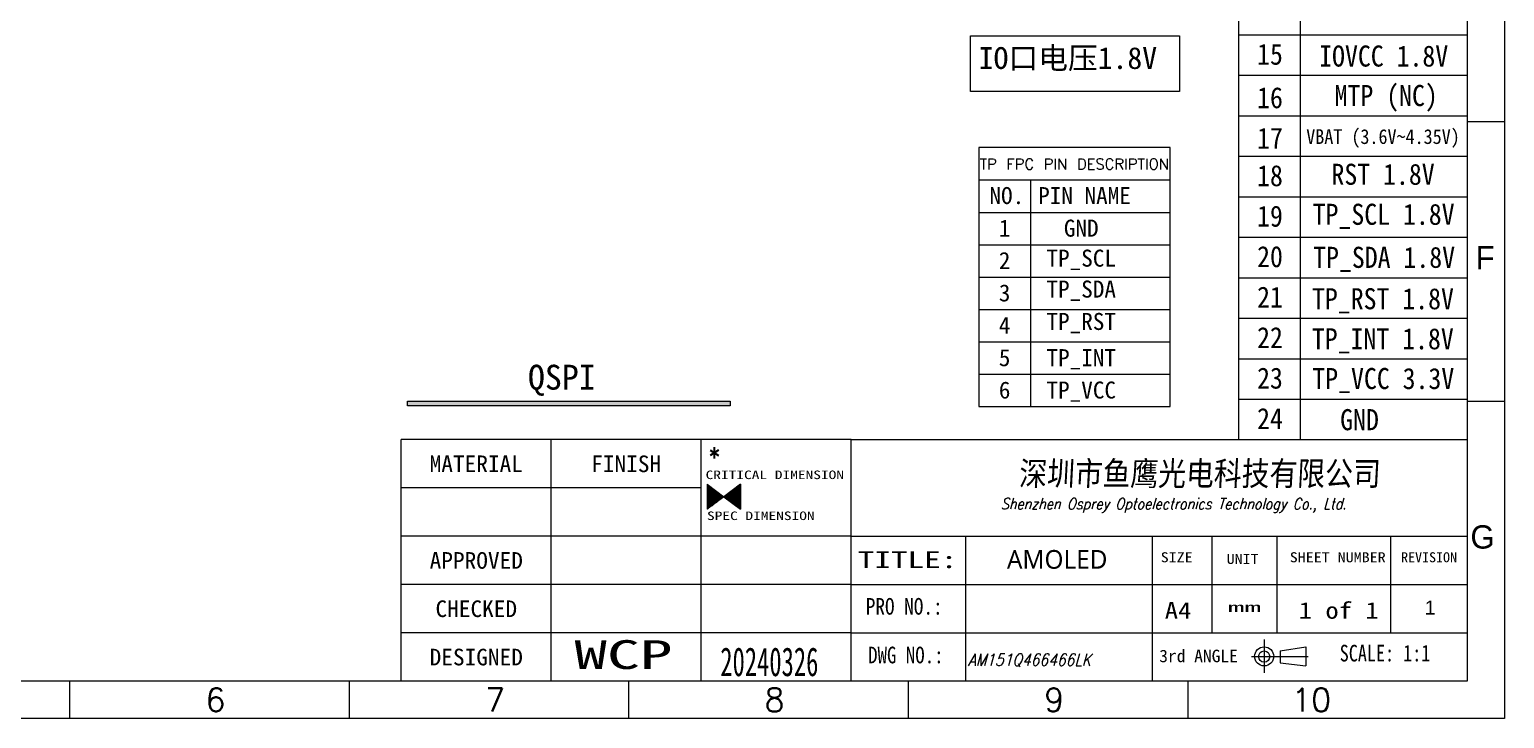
# Model space of a CAD drawing. Header units: millimetres. Extents: x -19 to 3409, y 490 to 920.
# Drawn here: x 3249.2 to 3409.1, y 644.2 to 718.9 of the extents above; entities that cross this region are included whole.
import ezdxf
from ezdxf.enums import TextEntityAlignment as Align

# ---------------------------------------------------------------- set-up
doc = ezdxf.new("R2010")
doc.units = ezdxf.units.MM
doc.layers.get('0').update_dxf_attribs({"lineweight": 5})
doc.layers.add('tableText', color=4, linetype='Continuous')
doc.layers.add('图框', color=7, linetype='Continuous', lineweight=5)
doc.styles.get("Standard").update_dxf_attribs({"font": 'txt', "bigfont": 'gbcbig.shx'})
doc.styles.add('STYLE1', font='', dxfattribs={"width": 0.9})
doc.styles.add('TEXTSTYLE_0', font='txt', dxfattribs={"width": 0.8})
doc.styles.add('tooopsys', font='simhei.ttf')
doc.styles.add('宋', font='', dxfattribs={"height": 2})
doc.styles.add('样式 3', font='italict.shx', dxfattribs={"width": 0.85, "oblique": 3})
doc.styles.add('汉字', font='')
doc.styles.get('STYLE1').set_extended_font_data('SimSun')
doc.styles.get('宋').set_extended_font_data('SimSun')
doc.styles.get('汉字').set_extended_font_data('SimSun')

msp = doc.modelspace()

# ---------------------------------------------------------------- hatches: boundary and pattern name
at = {"layer": '图框', "lineweight": 5}
h = msp.add_hatch(color=3, dxfattribs=at)
h.dxf.hatch_style = 1
h.paths.add_polyline_path([(3325.1476, 678.133), (3325.1476, 678.633), (3290.1519, 678.633), (3290.1519, 678.133)])

# ---------------------------------------------------------------- linework, layer by layer
at = {"color": 1}
msp.add_lwpolyline([(3351.1996, 718.2508), (3373.8542, 718.2508), (3373.8542, 712.2026), (3351.1996, 712.2026)], close=True, dxfattribs=at)
at = {"layer": 'tableText', "color": 3, "lineweight": 5}
msp.add_lwpolyline([(3352.0851, 706.1184), (3352.0851, 678.0384), (3372.8388, 678.0384), (3372.8388, 706.1184)], close=True, dxfattribs=at)
for points in [[(3372.8388, 702.6084), (3352.0851, 702.6084)], [(3357.7011, 702.6084), (3357.7011, 699.0984), (3357.7011, 678.0384)], [(3352.0851, 699.0984), (3368.9331, 699.0984), (3372.8388, 699.0984)], [(3352.0851, 695.5884), (3372.8388, 695.5884)], [(3352.0851, 692.0784), (3372.8388, 692.0784)], [(3352.0851, 688.5684), (3372.8388, 688.5684)], [(3352.0851, 685.0584), (3372.8388, 685.0584)], [(3352.0851, 681.5484), (3372.8388, 681.5484)]]:
    msp.add_lwpolyline(points, dxfattribs=at)
at = {"layer": '图框', "color": 7, "linetype": 'ByBlock', "lineweight": 5, "ltscale": 0.55}
for p, q in [((3409.0966, 864.5204), (3409.0966, 644.2302)), ((3405.0546, 860.4784), (3405.0546, 648.2723)), ((3409.0966, 708.9021), (3405.0546, 708.9021)), ((3409.0966, 678.5868), (3405.0546, 678.5868)), ((3405.0546, 648.2723), (3101.9466, 648.2723)), ((3253.5006, 648.2723), (3253.5006, 644.2302)), ((3253.5006, 648.2723), (3253.5006, 644.2302)), ((3283.8114, 648.2723), (3283.8114, 644.2302)), ((3314.1222, 648.2723), (3314.1222, 644.2302)), ((3344.433, 648.2723), (3344.433, 644.2302)), ((3374.7438, 648.2723), (3374.7438, 644.2302)), ((3409.0966, 644.2302), (3097.9045, 644.2302))]:
    msp.add_line(p, q, dxfattribs=at)
at = {"layer": '图框', "color": 3, "lineweight": 5}
for p, q in [((3380.2444, 784.1934), (3380.2444, 674.4585)), ((3405.0546, 784.1934), (3405.0546, 674.4585)), ((3386.9295, 779.804), (3386.9295, 674.4585)), ((3380.2444, 718.3524), (3405.0546, 718.3524)), ((3380.2444, 713.9631), (3405.0546, 713.9631)), ((3380.2444, 709.5737), (3405.0546, 709.5737)), ((3380.2444, 705.1843), (3405.0546, 705.1843)), ((3380.2444, 700.7949), (3405.0546, 700.7949)), ((3380.2444, 696.4055), (3405.0546, 696.4055)), ((3380.2444, 692.0161), (3405.0546, 692.0161)), ((3380.2444, 687.6267), (3405.0546, 687.6267)), ((3380.2444, 683.2373), (3405.0546, 683.2373)), ((3380.2444, 678.8479), (3405.0546, 678.8479)), ((3380.2444, 674.4585), (3405.0546, 674.4585)), ((3380.2444, 674.4585), (3405.0546, 674.4585))]:
    msp.add_line(p, q, dxfattribs=at)
at = {"layer": '图框', "linetype": 'Continuous', "lineweight": 5}
for p, q in [((3338.2346, 674.4585), (3289.4741, 674.4585)), ((3289.4741, 648.2723), (3289.4741, 674.4585)), ((3305.7276, 648.2723), (3305.7276, 674.4585)), ((3321.9811, 648.2723), (3321.9811, 674.4585)), ((3338.2346, 648.2723), (3338.2346, 674.4585)), ((3321.9811, 669.2212), (3289.4741, 669.2212)), ((3338.2346, 663.984), (3289.4741, 663.984)), ((3338.2346, 663.984), (3405.0545, 663.984)), ((3350.6816, 648.2723), (3350.6816, 663.984)), ((3370.9219, 648.2723), (3370.9219, 663.984)), ((3377.4117, 653.5095), (3377.4117, 663.984)), ((3384.4493, 653.5095), (3384.4493, 663.984)), ((3396.7585, 653.5095), (3396.7585, 663.984)), ((3338.2346, 658.7468), (3289.4741, 658.7468)), ((3338.2346, 658.7468), (3405.0546, 658.7468)), ((3338.2346, 653.5095), (3289.4741, 653.5095)), ((3338.2346, 653.5095), (3405.0546, 653.5095))]:
    msp.add_line(p, q, dxfattribs=at)
at = {"layer": '图框', "color": 0, "lineweight": 5}
msp.add_line((3338.2346, 674.4585), (3405.0546, 674.4585), dxfattribs=at)
at = {"layer": '图框', "color": 1, "linetype": 'Continuous'}
for p, q in [((3322.6498, 669.6187), (3324.4557, 668.2642)), ((3322.6498, 669.6187), (3322.6498, 666.9098)), ((3322.6498, 669.5775), (3322.6733, 669.601)), ((3322.6498, 669.4558), (3322.7428, 669.5489)), ((3322.6498, 669.3342), (3322.8123, 669.4968)), ((3322.6498, 669.2126), (3322.8818, 669.4446)), ((3322.6498, 669.0909), (3322.9514, 669.3925)), ((3322.6498, 668.9693), (3323.0209, 669.3404)), ((3322.6498, 668.8477), (3323.0904, 669.2882)), ((3322.6498, 668.726), (3323.1599, 669.2361)), ((3322.6498, 668.6044), (3323.2294, 669.184)), ((3322.6498, 668.4827), (3323.2989, 669.1319)), ((3322.6498, 668.3611), (3323.3684, 669.0797)), ((3322.6498, 668.2395), (3323.4379, 669.0276)), ((3322.6498, 668.1178), (3323.5074, 668.9755)), ((3322.6498, 667.9962), (3323.5769, 668.9233)), ((3322.6498, 667.8746), (3323.6464, 668.8712)), ((3322.6498, 667.7529), (3323.7159, 668.8191)), ((3322.6498, 667.6313), (3323.7854, 668.767)), ((3322.6498, 667.5097), (3323.8549, 668.7148)), ((3322.6498, 667.388), (3323.9244, 668.6627)), ((3322.6498, 667.2664), (3323.9939, 668.6106)), ((3322.6498, 667.1448), (3324.0634, 668.5584)), ((3326.2616, 669.6187), (3324.4557, 668.2642)), ((3324.55, 668.1935), (3325.1155, 668.7591)), ((3324.6195, 668.1414), (3325.6021, 669.124)), ((3324.689, 668.0893), (3326.0886, 669.4889)), ((3324.7585, 668.0372), (3326.2616, 669.5403)), ((3324.828, 667.985), (3326.2616, 669.4187)), ((3324.8975, 667.9329), (3326.2616, 669.2971)), ((3324.967, 667.8808), (3326.2616, 669.1754)), ((3325.0365, 667.8286), (3326.2616, 669.0538)), ((3325.106, 667.7765), (3326.2616, 668.9322)), ((3325.1755, 667.7244), (3326.2616, 668.8105)), ((3325.245, 667.6723), (3326.2616, 668.6889)), ((3325.3145, 667.6201), (3326.2616, 668.5673)), ((3326.2616, 669.6187), (3326.2616, 666.9098)), ((3322.6498, 667.0231), (3324.1329, 668.5063)), ((3324.4557, 668.2642), (3322.6498, 666.9098)), ((3322.6829, 666.9346), (3324.2024, 668.4542)), ((3323.1694, 667.2995), (3324.2719, 668.4021)), ((3323.6559, 667.6644), (3324.3415, 668.3499)), ((3324.1425, 668.0293), (3324.411, 668.2978)), ((3324.4557, 668.2642), (3326.2616, 666.9098)), ((3324.4805, 668.2457), (3324.629, 668.3942)), ((3325.384, 667.568), (3326.2616, 668.4456)), ((3325.4535, 667.5159), (3326.2616, 668.324)), ((3325.523, 667.4637), (3326.2616, 668.2024)), ((3325.5925, 667.4116), (3326.2616, 668.0807)), ((3325.662, 667.3595), (3326.2616, 667.9591)), ((3325.7315, 667.3074), (3326.2616, 667.8375)), ((3325.8011, 667.2552), (3326.2616, 667.7158)), ((3325.8706, 667.2031), (3326.2616, 667.5942)), ((3325.9401, 667.151), (3326.2616, 667.4726)), ((3326.0096, 667.0988), (3326.2616, 667.3509)), ((3326.0791, 667.0467), (3326.2616, 667.2293)), ((3326.1486, 666.9946), (3326.2616, 667.1077)), ((3326.2181, 666.9425), (3326.2616, 666.986))]:
    msp.add_line(p, q, dxfattribs=at)
at = {"layer": '图框', "linetype": 'Continuous'}
msp.add_line((3383.0362, 652.7953), (3383.0362, 649.1834), dxfattribs=at)
at = {"layer": '图框', "color": 7, "linetype": 'Continuous'}
for p, q in [((3384.7621, 651.5498), (3387.5378, 651.9955)), ((3384.7621, 651.5498), (3384.7621, 650.2687)), ((3387.5378, 651.9955), (3387.5378, 649.9298)), ((3381.6484, 650.9448), (3387.8046, 650.9448)), ((3384.7621, 650.2687), (3387.5378, 649.9298))]:
    msp.add_line(p, q, dxfattribs=at)
at = {"layer": '图框', "color": 3, "lineweight": 5}
msp.add_lwpolyline([(3290.1519, 678.133), (3290.1519, 678.633), (3325.1476, 678.633), (3325.1476, 678.133)], close=True, dxfattribs=at)
at = {"layer": '图框', "color": 7, "linetype": 'Continuous'}
for centre, radius in [((3383.0362, 650.9626), 1.0329), ((3383.0362, 650.9448), 0.6049)]:
    msp.add_circle(centre, radius, dxfattribs=at)

# ---------------------------------------------------------------- texts
at = {"color": 1, "insert": (3352.086, 717.0131), "char_height": 2.366, "width": 43.014741, "attachment_point": 1}
msp.add_mtext('{\\fSimSun|b0|i0|c134|p2;IO口电压1.8V}', dxfattribs=at)
at = {"layer": 'tableText', "color": 3, "lineweight": 5}
msp.add_text('TP FPC PIN DESCRIPTION', height=1.17, dxfattribs=at).set_placement((3352.184, 703.7466))
at = {"layer": 'tableText', "color": 3, "lineweight": 5, "style": 'tooopsys'}
for s, height, p in [('NO.', 1.84633, (3355.1337, 699.9963)), ('PIN NAME', 1.84633, (3363.5577, 699.9963)), ('1', 1.8463, (3354.8931, 696.4659)), ('GND', 1.84633, (3363.1987, 696.4659)), ('2', 1.8463, (3354.8931, 692.9559)), ('TP_SCL', 1.84633, (3363.1987, 693.2147)), ('3', 1.8463, (3354.8931, 689.4459)), ('TP_SDA', 1.84633, (3363.1987, 689.8606)), ('TP_RST', 1.84633, (3363.1987, 686.3506)), ('4', 1.8463, (3354.8931, 685.9359)), ('5', 1.8463, (3354.8931, 682.4259)), ('TP_INT', 1.84633, (3363.1987, 682.4259)), ('6', 1.8463, (3354.8931, 678.9159)), ('TP_VCC', 1.84633, (3363.1987, 678.9159))]:
    msp.add_text(s, height=height, dxfattribs=at).set_placement(p, align=Align.CENTER)
at = {"layer": '图框', "color": 3, "lineweight": 5, "style": 'STYLE1', "width": 0.9}
for s, p in [('15', (3382.2678, 715.1064)), ('16', (3382.2678, 710.3897)), ('17', (3382.2678, 706.0003)), ('18', (3382.2678, 701.9383)), ('19', (3382.2678, 697.5489)), ('20', (3382.2678, 693.1595)), ('21', (3382.2678, 688.7701)), ('22', (3382.2678, 684.3807)), ('23', (3382.2678, 679.9913)), ('24', (3382.2678, 675.6019))]:
    msp.add_text(s, height=2.28516, dxfattribs=at).set_placement(p)
for s, height, p in [('IOVCC 1.8V', 2.28516, (3395.9974, 714.9065)), ('MTP (NC)', 2.28516, (3396.2698, 710.625)), ('VBAT (3.6V~4.35V)', 1.599614, (3395.921, 706.5167)), ('RST 1.8V', 2.28516, (3395.9296, 702.0865)), ('GND', 2.28516, (3393.3769, 675.4836))]:
    msp.add_text(s, height=height, dxfattribs=at).set_placement(p, align=Align.CENTER)
at = {"layer": '图框', "color": 1, "lineweight": 5, "style": 'STYLE1', "width": 0.9}
for s, p in [('TP_SCL 1.8V', (3395.9906, 697.7488)), ('TP_SDA 1.8V', (3396.0423, 693.0832)), ('TP_RST 1.8V', (3395.9164, 688.5955)), ('TP_INT 1.8V', (3395.9017, 684.255)), ('TP_VCC 3.3V', (3395.9522, 679.9447))]:
    msp.add_text(s, height=2.285163, dxfattribs=at).set_placement(p, align=Align.CENTER)
at = {"layer": '图框', "linetype": 'Continuous', "lineweight": 5}
for s, height, style, width, p, p2 in [('MATERIAL', 1.80595, 'TEXTSTYLE_0', 0.763636, (3292.5442, 670.9369), (3302.6575, 670.9369)), ('FINISH', 1.80595, 'TEXTSTYLE_0', 0.84, (3310.0618, 670.9369), (3317.6468, 670.9369)), ('CRITICAL DIMENSION', 0.92645, 'TEXTSTYLE_0', 0.991837, (3322.4687, 670.1843), (3337.4772, 670.1843)), ('SPEC DIMENSION', 0.92645, 'TEXTSTYLE_0', 0.969231, (3322.6184, 665.7434), (3334.2917, 665.7434)), ('APPROVED', 1.80595, 'TEXTSTYLE_0', 0.7, (3292.5442, 660.4624), (3302.6575, 660.4624)), ('TITLE:', 1.80595, 'TEXTSTYLE_0', 1.281601, (3338.9642, 660.5442), (3349.7652, 660.5442)), ('SIZE', 1.08357, 'TEXTSTYLE_0', 0.96, (3371.8157, 661.168), (3375.2831, 661.168)), ('SHEET NUMBER', 1.083567, 'TEXTSTYLE_0', 0.822857, (3385.8082, 661.168), (3396.2105, 661.168)), ('REVISION', 1.08357, 'TEXTSTYLE_0', 0.763636, (3397.8818, 661.168), (3403.9497, 661.168)), ('UNIT', 1.08357, 'TEXTSTYLE_0', 0.96, (3378.966, 660.9887), (3382.4334, 660.9887)), ('CHECKED', 1.80595, 'TEXTSTYLE_0', 0.735, (3293.1762, 655.2252), (3302.0254, 655.2252)), ('PRO NO.:', 1.80595, 'TEXTSTYLE_0', 0.728598, (3339.836, 655.4849), (3348.1695, 655.4849)), ('A4', 1.80595, 'TEXTSTYLE_0', 0.96, (3372.2566, 655.0413), (3375.1461, 655.0413)), ('mm', 1.08357, 'TEXTSTYLE_0', 2, (3379.0863, 655.7583), (3382.6982, 655.7583)), ('1', 1.8059, 'TEXTSTYLE_0', 2.4, (3386.7858, 655.0413), (3388.2306, 655.0413)), (' of ', 1.80595, 'TEXTSTYLE_0', 0.8, (3388.2306, 655.0413), (3394.0096, 655.0413)), ('1', 1.8059, 'TEXTSTYLE_0', 2.4, (3394.0096, 655.0413), (3395.4544, 655.0413)), ('WCP', 3.12, '宋', 1.589353, (3308.2361, 649.599), (3318.874, 649.599)), ('DESIGNED', 1.80595, 'TEXTSTYLE_0', 0.763636, (3292.5442, 649.9879), (3302.6575, 649.9879)), ('20240326', 3.12, '宋', 0.596007, (3324.0608, 648.8236), (3334.6986, 648.8236)), ('DWG NO.:', 1.80595, 'TEXTSTYLE_0', 0.6793, (3340.0928, 650.2116), (3348.2714, 650.2116)), ('   3rd ANGLE', 1.354459, 'TEXTSTYLE_0', 0.72, (3368.8112, 650.335), (3380.1887, 650.335))]:
    msp.add_text(s, height=height, dxfattribs=dict(at, style=style, width=width)).set_placement(p, p2, align=Align.FIT)
at = {"layer": '图框', "color": 7, "linetype": 'ByBlock', "lineweight": 5, "ltscale": 0.55, "width": 4.300321}
for s, insert, char_height, attachment_point in [('{\\f\uffd0ￂﾼﾚￃ\ufff7\ufff3w|b0|i0|c134|p54;F}', (3408.0306, 692.926), 2.526272, 9), ('{\\f\uffd0ￂﾼﾚￃ\ufff7\ufff3w|b0|i0|c134|p54;G}', (3408.0306, 662.6152), 2.526272, 9), ('6', (3268.2401, 644.9915), 2.5263, 7), ('7', (3298.5509, 644.9915), 2.5263, 7), ('8', (3328.8617, 644.9915), 2.5263, 7), ('9', (3359.1725, 644.9915), 2.5263, 7), ('10', (3390.315, 644.9915), 2.52627, 9)]:
    msp.add_mtext(s, dxfattribs=dict(at, insert=insert, char_height=char_height, attachment_point=attachment_point))
at = {"layer": '图框', "color": 1, "lineweight": 5, "insert": (3303.2042, 682.5797), "char_height": 2.700215, "width": 27.185504, "attachment_point": 1}
msp.add_mtext('{\\fSimSun|b0|i0|c134|p54;QSPI}', dxfattribs=at)
at = {"layer": '图框', "color": 1, "linetype": 'Continuous', "lineweight": 5, "insert": (3322.6835, 673.6316), "char_height": 2.1081, "width": 3.186945, "attachment_point": 1}
msp.add_mtext('*', dxfattribs=at)
at = {"layer": '图框', "lineweight": 5, "attachment_point": 1}
for s, insert, char_height, width, style in [('{\\fSTXinwei|b0|i0|c134|p2;\\C6;深圳市鱼鹰光电科技有限公司}', (3356.4287, 672.0854), 2.6, 42.928355, '样式 3'), ('\\pxqj;{\\H0.83333x;Shenzhen Osprey Optoelectronics Technology Co., Ltd.}', (3354.4774, 668.1037), 1.43, 49.213438, '样式 3'), ('{\\fMicrosoft YaHei|b0|i0|c134|p34;\\C3;AMOLED}', (3355.1437, 662.4896), 2.022659, 9.538166, '汉字'), ('{\\fSTXinwei|b0|i0|c134|p2;\\C3;}', (3351.3425, 656.8646), 1.7, 14.975307, '样式 3'), ('AM151Q466466LK', (3350.8979, 651.2544), 1.3, 17.221614, '样式 3'), ('SCALE: 1:1', (3391.2291, 652.2198), 1.80595, 24.662918, 'TEXTSTYLE_0')]:
    msp.add_mtext(s, dxfattribs=dict(at, insert=insert, char_height=char_height, width=width, style=style))
at = {"layer": '图框', "lineweight": 5, "insert": (3400.4364, 657.0161), "char_height": 1.516528, "width": 1.895782, "attachment_point": 1}
msp.add_mtext('{\\f@Arial Unicode MS|b0|i0|c0|p34;1}', dxfattribs=at)

doc.saveas('drawing.dxf')
